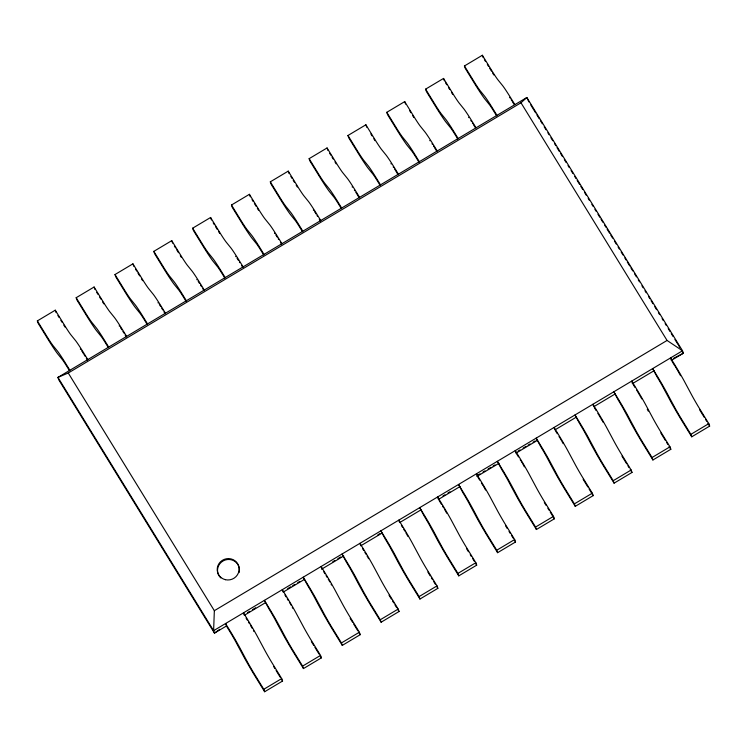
<?xml version="1.0" encoding="UTF-8"?>
<svg xmlns="http://www.w3.org/2000/svg" width="747" height="747" viewBox="0 0 747 747"><rect width="100%" height="100%" fill="white"/><g stroke="black" fill="none" stroke-linecap="round" stroke-linejoin="round"><path stroke-width="1.12" d="M219.73 629.319L214.464 633.129L58.789 379.859L57.939 377.403L68.257 373.005L214.342 610.691L213.614 630.673L214.464 633.129L226.49 625.949L225.557 623.54L230.076 630.907A23.465 1.214 59.2 0 1 239.171 646.594L247.061 661.319A19.739 1.018 59.2 0 0 253.326 672.253L263.784 689.285L264.643 691.741L282.562 681.04L281.703 678.584L271.245 661.562A19.739 1.018 59.2 0 1 264.98 650.628L257.089 635.902A23.465 1.214 59.2 0 0 247.995 620.206L243.475 612.848L244.334 615.304M68.257 373.005L520.976 102.778L526.84 97.512L682.515 350.782L683.365 353.238L671.348 360.409M69.555 370.811L67.202 366.973A13.007 0.672 59.2 0 0 62.178 359.391L58.089 354.358A30.197 1.559 59.2 0 1 48.816 340.613L38.209 323.348L37.35 320.893L55.269 310.192L65.708 327.158A19.739 1.018 59.2 0 0 70.797 334.721L75.643 340.707A23.465 1.214 59.2 0 1 83.29 352.248L87.801 359.578M108.38 347.635L106.027 343.797A13.007 0.672 59.2 0 0 101.004 336.215L96.914 331.182A30.197 1.559 59.2 0 1 87.642 317.438L77.034 300.173L76.175 297.717L94.094 287.016L104.533 303.982A19.739 1.018 59.2 0 0 109.632 311.546L114.468 317.531A23.465 1.214 59.2 0 1 122.116 329.072L126.626 336.402M147.206 324.459L144.853 320.622A13.007 0.672 59.2 0 0 139.829 313.04L135.739 308.007A30.197 1.559 59.2 0 1 126.467 294.262L115.86 276.997L115.001 274.541L132.919 263.84L143.359 280.807A19.739 1.018 59.2 0 0 148.457 288.37L153.294 294.355A23.465 1.214 59.2 0 1 160.95 305.897L165.451 313.226M186.04 301.284L183.678 297.446A13.007 0.672 59.2 0 0 178.654 289.864L174.565 284.831A30.197 1.559 59.2 0 1 165.302 271.086L154.685 253.821L153.826 251.365L171.745 240.665L182.184 257.631A19.739 1.018 59.2 0 0 187.282 265.194L192.128 271.18A23.465 1.214 59.2 0 1 199.776 282.721L204.276 290.051M224.866 278.108L222.503 274.27A13.007 0.672 59.2 0 0 217.48 266.688L213.39 261.655A30.197 1.559 59.2 0 1 204.127 247.911L193.51 230.646L192.651 228.19L210.579 217.489L221.009 234.455A19.739 1.018 59.2 0 0 226.108 242.009L230.954 248.004A23.465 1.214 59.2 0 1 238.601 259.545L243.111 266.875M263.691 254.932L261.329 251.095A13.007 0.672 59.2 0 0 256.305 243.503L252.215 238.48A30.197 1.559 59.2 0 1 242.952 224.735L232.336 207.47L231.477 205.014L249.405 194.313L259.835 211.28A19.739 1.018 59.2 0 0 264.933 218.834L269.779 224.828A23.465 1.214 59.2 0 1 277.426 236.369L281.936 243.699M302.516 231.757L300.154 227.919A13.007 0.672 59.2 0 0 295.13 220.328L291.041 215.304A30.197 1.559 59.2 0 1 281.778 201.559L271.161 184.294L270.311 181.838L288.23 171.138L298.669 188.104A19.739 1.018 59.2 0 0 303.758 195.658L308.604 201.653A23.465 1.214 59.2 0 1 316.252 213.194L320.762 220.524M341.342 208.581L338.979 204.743A13.007 0.672 59.2 0 0 333.956 197.152L329.866 192.128A30.197 1.559 59.2 0 1 320.603 178.384L309.986 161.119L309.137 158.663L327.055 147.962L337.495 164.928A19.739 1.018 59.2 0 0 342.584 172.482L347.43 178.477A23.465 1.214 59.2 0 1 355.077 190.018L359.587 197.348M380.167 185.405L377.805 181.568A13.007 0.672 59.2 0 0 372.781 173.976L368.701 168.953A30.197 1.559 59.2 0 1 359.428 155.208L348.812 137.943L347.962 135.487L365.881 124.786L376.32 141.753A19.739 1.018 59.2 0 0 381.409 149.307L386.255 155.301A23.465 1.214 59.2 0 1 393.902 166.842L398.412 174.172M418.992 162.23L416.639 158.392A13.007 0.672 59.2 0 0 411.606 150.801L407.526 145.777A30.197 1.559 59.2 0 1 398.254 132.032L387.637 114.767L386.787 112.311L404.706 101.611L415.145 118.577A19.739 1.018 59.2 0 0 420.234 126.131L425.08 132.126A23.465 1.214 59.2 0 1 432.728 143.667L437.238 150.997M457.818 139.054L455.465 135.216A13.007 0.672 59.2 0 0 450.441 127.625L446.351 122.601A30.197 1.559 59.2 0 1 437.079 108.857L426.462 91.592L425.613 89.136L443.531 78.435L453.971 95.401A19.739 1.018 59.2 0 0 459.06 102.955L463.906 108.95A23.465 1.214 59.2 0 1 471.553 120.491L476.063 127.821M496.643 115.878L494.29 112.041A13.007 0.672 59.2 0 0 489.266 104.449L485.177 99.426A30.197 1.559 59.2 0 1 475.904 85.681L465.297 68.416L464.438 65.96L482.357 55.259L492.796 72.226A19.739 1.018 59.2 0 0 497.894 79.78L502.731 85.774A23.465 1.214 59.2 0 1 510.378 97.315L514.888 104.645M214.342 610.691L667.062 340.455L682.515 350.782L213.614 630.673L57.939 377.403L526.84 97.512L528.913 101.956M247.659 612.54L249.657 611.345M252.663 609.552L255.67 607.759M287.716 588.627L290.723 586.834M292.731 585.639L294.729 584.443M297.736 582.651L299.743 581.455M332.788 561.725L334.796 560.53M337.803 558.737L340.8 556.935M377.861 534.815L379.868 533.619M442.971 495.961L444.969 494.766M447.976 492.964L449.974 491.769M478.024 475.036L480.022 473.841M483.029 472.039L485.036 470.843M488.034 469.051L491.04 467.258M493.048 466.063L495.046 464.867M518.082 451.113L520.089 449.918M523.096 448.125L526.103 446.332M528.101 445.137L530.109 443.942M533.106 442.149L535.113 440.954M244.521 615.183L265.568 602.624M283.599 591.867L304.636 579.298M321.668 569.139L343.713 555.983M381.792 533.255L360.745 545.814L359.961 543.321L364.48 550.679A23.465 1.214 59.2 0 1 373.565 566.375L381.456 581.101A19.739 1.018 59.2 0 0 387.721 592.026L398.188 609.057L399.038 611.513L381.119 622.214L370.503 604.939A30.197 1.559 59.2 0 1 359.102 585.05L352.407 572.538A13.007 0.672 59.2 0 0 346.431 562.23L342.033 554.013L346.552 561.38A23.465 1.214 59.2 0 1 355.647 577.067L363.537 591.792A19.739 1.018 59.2 0 0 369.802 602.726L380.27 619.758L381.119 622.214M399.822 522.489L420.86 509.93M438.9 499.164L459.937 486.605M476.969 476.437L499.015 463.28M516.046 453.112L537.084 440.553M555.124 429.786L576.161 417.228M594.192 406.461L615.239 393.902M632.27 383.734L654.316 370.577M263.784 689.285L281.703 678.584M320.538 655.408L321.387 657.864L303.469 668.565L302.61 666.109L320.538 655.408L310.07 638.386A19.739 1.018 59.2 0 1 303.805 627.452L295.915 612.727A23.465 1.214 59.2 0 0 286.82 597.03L282.301 589.672L283.16 592.128M359.363 632.233L360.213 634.689L342.294 645.389L341.435 642.934L359.363 632.233L348.896 615.201A19.739 1.018 59.2 0 1 342.63 604.276L334.74 589.551A23.465 1.214 59.2 0 0 325.645 573.855L321.126 566.497L321.985 568.953M380.27 619.758L398.188 609.057M437.014 585.881L437.863 588.337L419.945 599.038L419.095 596.582L437.014 585.881L426.556 568.85A19.739 1.018 59.2 0 1 420.281 557.925L412.391 543.2A23.465 1.214 59.2 0 0 403.305 527.503L398.786 520.145L399.636 522.601M475.839 562.706L476.689 565.162L458.77 575.862L457.92 573.407L475.839 562.706L465.381 545.674A19.739 1.018 59.2 0 1 459.106 534.749L451.225 520.015A23.465 1.214 59.2 0 0 442.131 504.328L437.611 496.97L438.461 499.426M514.664 539.53L515.523 541.986L497.595 552.687L496.746 550.231L514.664 539.53L504.206 522.498A19.739 1.018 59.2 0 1 497.932 511.574L490.051 496.839A23.465 1.214 59.2 0 0 480.956 481.152L476.437 473.794L477.286 476.25M553.49 516.354L554.349 518.81L536.421 529.511L535.571 527.055L553.49 516.354L543.032 499.323A19.739 1.018 59.2 0 1 536.757 488.398L528.876 473.663A23.465 1.214 59.2 0 0 519.781 457.976L515.262 450.618L516.112 453.074M592.315 493.179L593.174 495.634L575.255 506.335L574.396 503.88L592.315 493.179L581.857 476.147A19.739 1.018 59.2 0 1 575.592 465.222L567.701 450.488A23.465 1.214 59.2 0 0 558.607 434.801L554.087 427.443L554.946 429.898M631.14 470.003L631.999 472.459L614.081 483.16L613.222 480.704L631.14 470.003L620.682 452.971A19.739 1.018 59.2 0 1 614.417 442.047L606.527 427.312A23.465 1.214 59.2 0 0 597.432 411.625L592.913 404.267L593.772 406.723M669.966 446.827L670.825 449.283L652.906 459.984L652.047 457.528L669.966 446.827L659.508 429.796A19.739 1.018 59.2 0 1 653.242 418.871L645.352 404.136A23.465 1.214 59.2 0 0 636.257 388.449L631.738 381.091L632.597 383.547M708.791 423.652L709.65 426.107L691.731 436.808L690.872 434.352L708.791 423.652L698.333 406.62A19.739 1.018 59.2 0 1 692.067 395.695L684.177 380.961A23.465 1.214 59.2 0 0 675.083 365.274L670.563 357.916L671.422 360.371M673.336 358.448L683.365 353.238L680.975 349.335M530.743 104.935L535.636 112.881M536.85 114.87L539.297 118.848M540.52 120.837L542.35 123.815M544.189 126.803L546.02 129.782M547.85 132.761L549.073 134.749M550.903 137.728L552.733 140.716M554.573 143.695L555.796 145.684M557.01 147.673L559.456 151.641M560.68 153.63L562.51 156.618M564.34 159.597L566.179 162.575M568.009 165.554L569.233 167.543M571.063 170.531L572.893 173.509M574.732 176.488L575.946 178.477M577.17 180.466L579.616 184.444M580.839 186.433L582.669 189.411M584.499 192.39L586.339 195.369M588.169 198.357L589.392 200.345M591.829 204.314L593.053 206.303M594.883 209.291L596.106 211.27M597.945 214.258L599.776 217.237M600.999 219.226L602.829 222.204M604.659 225.183L605.882 227.172M607.106 229.161L609.552 233.139M610.766 235.128L612.605 238.106M614.436 241.085L616.266 244.073M618.096 247.052L619.319 249.04M621.159 252.019L622.989 254.998M624.819 257.986L626.042 259.975M627.265 261.954L629.702 265.932M630.926 267.921L632.756 270.9M634.595 273.888L636.425 276.866M638.255 279.845L639.479 281.834M641.925 285.812L643.148 287.8M644.978 290.779L646.202 292.768M648.639 296.746L649.862 298.735M651.085 300.714L652.915 303.702M654.755 306.681L656.585 309.66M658.415 312.648L659.638 314.627M662.085 318.605L663.308 320.594M665.138 323.572L666.361 325.561M668.192 328.549L670.022 331.528M671.245 333.517L673.075 336.495M674.914 339.474L677.968 344.442M678.575 345.441L679.77 347.392M520.976 102.778L667.062 340.455M512.209 101.34L513.973 104.216M672.011 361.324L674.961 366.123M484.392 59.629L485.569 61.553M487.343 64.429L488.519 66.352M489.696 68.266L491.47 71.142M492.647 73.066L493.823 74.98M699.622 409.795L704.346 417.47M705.523 419.394L706.699 421.308M707.885 423.232L709.65 426.107M496.97 115.337L492.46 108.016A23.465 1.214 59.2 0 0 484.812 96.466L479.966 90.48A19.739 1.018 59.2 0 1 474.877 82.926L464.438 65.96M690.872 434.352L680.414 417.321A19.739 1.018 59.2 0 1 674.149 406.387L666.259 391.661A23.465 1.214 59.2 0 0 657.164 375.965L652.645 368.607L657.043 376.824A13.007 0.672 59.2 0 1 663.009 387.123L669.704 399.645A30.197 1.559 59.2 0 0 681.115 419.534L691.731 436.808M473.383 124.516L475.148 127.392M633.185 384.5L634.95 387.385M445.567 82.805L446.743 84.728M448.517 87.604L449.694 89.528M451.459 92.404L452.645 94.318M660.796 432.98L665.521 440.646M666.697 442.569L667.874 444.484M669.051 446.407L670.825 449.283M458.144 138.512L453.634 131.192A23.465 1.214 59.2 0 0 445.987 119.641L441.141 113.656A19.739 1.018 59.2 0 1 436.052 106.102L425.613 89.136M652.047 457.528L641.589 440.497A19.739 1.018 59.2 0 1 635.323 429.562L627.433 414.837A23.465 1.214 59.2 0 0 618.339 399.141L613.819 391.783L618.217 400A13.007 0.672 59.2 0 1 624.184 410.299L630.879 422.821A30.197 1.559 59.2 0 0 642.289 442.71L652.906 459.984M434.558 147.691L436.323 150.567M594.36 407.675L596.125 410.561M409.692 110.78L410.869 112.704M412.633 115.58L413.819 117.494M621.971 456.156L626.686 463.822M627.872 465.745L629.049 467.659M630.225 469.583L631.999 472.459M419.319 161.688L414.809 154.368A23.465 1.214 59.2 0 0 407.162 142.817L402.316 136.832A19.739 1.018 59.2 0 1 397.227 129.278L386.787 112.311M613.222 480.704L602.764 463.672A19.739 1.018 59.2 0 1 596.498 452.738L588.608 438.013A23.465 1.214 59.2 0 0 579.513 422.326L574.994 414.958L579.383 423.175A13.007 0.672 59.2 0 1 585.359 433.475L592.054 445.996A30.197 1.559 59.2 0 0 603.464 465.885L614.081 483.16M395.733 170.867L398.086 174.705M555.535 430.851L557.299 433.736M370.857 133.956L372.043 135.879M373.808 138.755L374.994 140.669M583.146 479.331L587.861 486.997M589.047 488.921L593.174 495.634M380.494 184.864L375.984 177.543A23.465 1.214 59.2 0 0 368.336 165.993L363.49 160.007A19.739 1.018 59.2 0 1 358.401 152.453L347.962 135.487M574.396 503.88L563.938 486.848A19.739 1.018 59.2 0 1 557.664 475.914L549.783 461.188A23.465 1.214 59.2 0 0 540.688 445.501L536.169 438.134L540.557 446.351A13.007 0.672 59.2 0 1 546.533 456.65L553.228 469.172A30.197 1.559 59.2 0 0 564.639 489.061L575.255 506.335M356.898 194.043L359.26 197.88M516.709 454.027L518.474 456.912M329.679 153.294L330.856 155.217M332.032 157.131L333.218 159.055M334.983 161.931L336.159 163.845M544.32 502.507L546.085 505.383M547.859 508.259L549.036 510.173M550.222 512.097L554.349 518.81M341.668 208.04L337.158 200.719A23.465 1.214 59.2 0 0 329.511 189.168L324.665 183.183A19.739 1.018 59.2 0 1 319.576 175.629L309.137 158.663M535.571 527.055L525.113 510.024A19.739 1.018 59.2 0 1 518.838 499.089L510.957 484.364A23.465 1.214 59.2 0 0 501.863 468.677L497.343 461.31L501.732 469.527A13.007 0.672 59.2 0 1 507.708 479.826L514.403 492.348A30.197 1.559 59.2 0 0 525.813 512.237L536.421 529.511M319.258 219.142L320.435 221.056M477.875 477.202L479.649 480.088M290.854 176.469L292.03 178.393M293.207 180.307L294.393 182.231M296.157 185.107L297.334 187.021M505.495 525.683L507.26 528.559M509.034 531.434L510.21 533.358M511.387 535.272L513.161 538.148M514.338 540.072L515.523 541.986M302.843 231.215L298.333 223.895A23.465 1.214 59.2 0 0 290.686 212.344L285.84 206.359A19.739 1.018 59.2 0 1 280.741 198.805L270.311 181.838M496.746 550.231L486.288 533.199A19.739 1.018 59.2 0 1 480.013 522.265L472.123 507.54A23.465 1.214 59.2 0 0 463.037 491.853L458.518 484.486L462.907 492.703A13.007 0.672 59.2 0 1 468.883 503.011L475.578 515.523A30.197 1.559 59.2 0 0 486.988 535.412L497.595 552.687M280.433 242.317L281.61 244.232M439.049 500.378L441.412 504.216M252.028 199.645L253.205 201.569M254.382 203.483L256.156 206.368M257.332 208.282L258.509 210.196M466.67 548.858L468.434 551.734M470.208 554.61L471.385 556.534M472.562 558.448L474.336 561.324M475.512 563.247L476.689 565.162M264.018 254.391L259.508 247.07A23.465 1.214 59.2 0 0 251.86 235.52L247.014 229.534A19.739 1.018 59.2 0 1 241.916 221.98L231.477 205.014M457.92 573.407L447.462 556.375A19.739 1.018 59.2 0 1 441.188 545.441L433.297 530.715A23.465 1.214 59.2 0 0 424.212 515.028L419.693 507.661L424.081 515.878A13.007 0.672 59.2 0 1 430.057 526.187L436.752 538.699A30.197 1.559 59.2 0 0 448.163 558.588L458.77 575.862M241.598 265.493L242.784 267.407M401.41 525.477L402.586 527.391M213.194 222.821L214.38 224.744M215.556 226.658L217.33 229.544M218.507 231.458L219.683 233.372M427.844 572.034L430.197 575.872M431.383 577.786L432.56 579.709M433.736 581.624L435.51 584.499M436.687 586.423L437.863 588.337M225.183 277.567L220.682 270.246A23.465 1.214 59.2 0 0 213.035 258.695L208.189 252.71A19.739 1.018 59.2 0 1 203.091 245.156L192.651 228.19M419.095 596.582L408.628 579.551A19.739 1.018 59.2 0 1 402.362 568.616L394.472 553.891A23.465 1.214 59.2 0 0 385.387 538.204L380.867 530.837L385.256 539.054A13.007 0.672 59.2 0 1 391.232 549.362L397.927 561.875A30.197 1.559 59.2 0 0 409.328 581.764L419.945 599.038M202.773 288.669L203.959 290.583M362.584 548.653L363.761 550.567M174.368 245.996L175.554 247.92M176.731 249.834L178.496 252.719M180.27 255.595L181.446 257.51M389.019 595.21L391.372 599.047M392.558 600.962L393.734 602.885M394.911 604.799L396.685 607.675M397.862 609.599L399.038 611.513M186.358 300.742L181.857 293.422A23.465 1.214 59.2 0 0 174.2 281.871L169.364 275.886A19.739 1.018 59.2 0 1 164.265 268.332L153.826 251.365M163.948 311.844L165.134 313.759M323.75 571.828L324.936 573.743M135.543 269.172L136.729 271.096M137.906 273.01L139.67 275.895M141.444 278.771L142.621 280.685M350.194 618.385L352.547 622.223M353.723 624.137L357.86 630.851M359.036 632.774L360.213 634.689M147.532 323.918L143.022 316.597A23.465 1.214 59.2 0 0 135.375 305.047L130.538 299.061A19.739 1.018 59.2 0 1 125.44 291.507L115.001 274.541M341.435 642.934L330.977 625.902A19.739 1.018 59.2 0 1 324.712 614.968L316.821 600.243A23.465 1.214 59.2 0 0 307.727 584.556L303.207 577.188L307.605 585.405A13.007 0.672 59.2 0 1 313.572 595.714L320.276 608.226A30.197 1.559 59.2 0 0 331.677 628.115L342.294 645.389M125.123 335.02L126.299 336.934M284.924 595.004L286.11 596.918M96.718 292.348L97.894 294.271M99.668 297.147L100.845 299.071M102.619 301.947L103.796 303.861M311.359 641.561L313.721 645.399M314.898 647.313L319.025 654.027M320.211 655.95L321.387 657.864M108.707 347.094L104.197 339.773A23.465 1.214 59.2 0 0 96.55 328.222L91.704 322.237A19.739 1.018 59.2 0 1 86.615 314.683L76.175 297.717M302.61 666.109L292.152 649.078A19.739 1.018 59.2 0 1 285.886 638.143L277.996 623.418A23.465 1.214 59.2 0 0 268.901 607.731L264.382 600.364L268.78 608.581A13.007 0.672 59.2 0 1 274.747 618.889L281.442 631.402A30.197 1.559 59.2 0 0 292.852 651.291L303.469 668.565M86.297 358.196L87.474 360.11M246.099 618.18L247.285 620.094M57.892 315.523L59.069 317.447M60.843 320.323L62.02 322.246M63.794 325.122L64.97 327.037M273.719 666.651L274.896 668.574M276.073 670.489L280.2 677.202M281.386 679.126L282.562 681.04M69.882 370.269L65.372 362.949A23.465 1.214 59.2 0 0 57.724 351.398L52.878 345.413A19.739 1.018 59.2 0 1 47.789 337.859L37.35 320.893M226.416 625.995L229.955 631.757A13.007 0.672 59.2 0 1 235.921 642.065L242.616 654.577A30.197 1.559 59.2 0 0 254.027 674.466L264.643 691.741M647.257 409.235L648.284 411.158M482.357 55.259L483.216 57.715M443.531 78.435L444.39 80.891M404.706 101.611L405.565 104.066M365.881 124.786L366.73 127.242M327.055 147.962L327.905 150.418M288.23 171.138L289.08 173.593M249.405 194.313L250.254 196.769M210.579 217.489L211.429 219.945M171.745 240.665L172.604 243.12M132.919 263.84L133.778 266.296M94.094 287.016L94.953 289.472M55.269 310.192L56.128 312.648M220.804 577.945A11.009 10.663 -19.2 0 1 225.519 559.905A11.009 10.663 -19.2 0 1 239.096 572.594M248.415 621.943A13.007 0.672 59.2 0 1 249.507 623.764M250.59 625.594A13.007 0.672 59.2 0 1 252.122 628.246M253.457 630.645A13.007 0.672 59.2 0 1 253.84 631.364M636.677 390.186A13.007 0.672 59.2 0 1 637.228 391.092M637.77 392.007A13.007 0.672 59.2 0 1 638.312 392.922M638.853 393.837A13.007 0.672 59.2 0 1 639.376 394.733M639.89 395.621A13.007 0.672 59.2 0 1 640.851 397.32M641.299 398.123A13.007 0.672 59.2 0 1 641.72 398.889M675.503 367.01A13.007 0.672 59.2 0 1 676.054 367.916M676.595 368.831A13.007 0.672 59.2 0 1 677.146 369.746M677.678 370.661A13.007 0.672 59.2 0 1 678.201 371.558M678.715 372.445A13.007 0.672 59.2 0 1 679.677 374.144M680.125 374.947A13.007 0.672 59.2 0 1 680.545 375.713M287.24 598.767A13.007 0.672 59.2 0 1 288.333 600.588M289.416 602.418A13.007 0.672 59.2 0 1 289.939 603.315M290.452 604.202A13.007 0.672 59.2 0 1 290.947 605.07M292.282 607.47A13.007 0.672 59.2 0 1 292.665 608.189M196.816 279.481A13.007 0.672 59.2 0 1 197.105 279.864M198.179 281.404A13.007 0.672 59.2 0 1 198.609 282.039M199.057 282.721A13.007 0.672 59.2 0 1 199.524 283.449M200.532 285.037A13.007 0.672 59.2 0 1 201.597 286.745M442.541 506.064A13.007 0.672 59.2 0 1 443.643 507.885M444.717 509.715A13.007 0.672 59.2 0 1 445.249 510.612M445.754 511.499A13.007 0.672 59.2 0 1 446.725 513.198M119.165 325.832A13.007 0.672 59.2 0 1 119.455 326.215M120.528 327.756A13.007 0.672 59.2 0 1 120.949 328.391M121.397 329.072A13.007 0.672 59.2 0 1 121.873 329.8M122.881 331.388A13.007 0.672 59.2 0 1 123.946 333.097M390.952 163.602A13.007 0.672 59.2 0 1 391.241 163.985M393.183 166.842A13.007 0.672 59.2 0 1 393.66 167.571M394.668 169.158A13.007 0.672 59.2 0 1 395.191 169.999M157.99 302.656A13.007 0.672 59.2 0 1 158.28 303.039M159.354 304.58A13.007 0.672 59.2 0 1 159.774 305.215M160.231 305.897A13.007 0.672 59.2 0 1 160.698 306.625M161.707 308.212A13.007 0.672 59.2 0 1 162.771 309.921M559.027 436.537A13.007 0.672 59.2 0 1 559.568 437.443M560.119 438.358A13.007 0.672 59.2 0 1 560.661 439.273M561.202 440.188A13.007 0.672 59.2 0 1 561.725 441.085M562.239 441.972A13.007 0.672 59.2 0 1 563.201 443.671M235.65 256.305A13.007 0.672 59.2 0 1 235.931 256.688M237.004 258.229A13.007 0.672 59.2 0 1 237.434 258.864M237.882 259.545A13.007 0.672 59.2 0 1 238.349 260.273M239.357 261.861A13.007 0.672 59.2 0 1 239.89 262.701M403.716 529.24A13.007 0.672 59.2 0 1 404.818 531.061M405.892 532.891A13.007 0.672 59.2 0 1 406.424 533.788M406.928 534.675A13.007 0.672 59.2 0 1 407.89 536.374M468.602 117.251A13.007 0.672 59.2 0 1 468.892 117.634M470.834 120.491A13.007 0.672 59.2 0 1 471.31 121.219M472.319 122.807A13.007 0.672 59.2 0 1 472.842 123.647M481.376 482.889A13.007 0.672 59.2 0 1 483.01 485.625M483.552 486.54A13.007 0.672 59.2 0 1 484.075 487.436M484.579 488.323A13.007 0.672 59.2 0 1 485.55 490.023M326.065 575.592A13.007 0.672 59.2 0 1 327.158 577.412M328.241 579.242A13.007 0.672 59.2 0 1 328.764 580.139M329.278 581.026A13.007 0.672 59.2 0 1 329.772 581.894M331.108 584.294A13.007 0.672 59.2 0 1 331.5 585.013M509.659 97.315A13.007 0.672 59.2 0 1 510.136 98.044M511.144 99.631A13.007 0.672 59.2 0 1 511.667 100.471M429.777 140.427A13.007 0.672 59.2 0 1 430.067 140.81M432.009 143.667A13.007 0.672 59.2 0 1 432.485 144.395M433.493 145.982A13.007 0.672 59.2 0 1 434.016 146.823M313.301 209.954A13.007 0.672 59.2 0 1 313.591 210.337M314.664 211.877A13.007 0.672 59.2 0 1 315.085 212.503M315.533 213.194A13.007 0.672 59.2 0 1 316.009 213.922M317.008 215.51A13.007 0.672 59.2 0 1 317.54 216.35M597.852 413.362A13.007 0.672 59.2 0 1 598.403 414.268M598.945 415.183A13.007 0.672 59.2 0 1 599.486 416.098M600.028 417.013A13.007 0.672 59.2 0 1 600.551 417.909M601.064 418.796A13.007 0.672 59.2 0 1 602.026 420.496M602.474 421.299A13.007 0.672 59.2 0 1 602.894 422.064M364.891 552.416A13.007 0.672 59.2 0 1 365.993 554.237M367.066 556.067A13.007 0.672 59.2 0 1 367.589 556.963M368.103 557.85A13.007 0.672 59.2 0 1 368.598 558.719M274.476 233.129A13.007 0.672 59.2 0 1 274.756 233.512M275.839 235.053A13.007 0.672 59.2 0 1 276.259 235.678M276.707 236.369A13.007 0.672 59.2 0 1 277.184 237.098M278.183 238.685A13.007 0.672 59.2 0 1 278.715 239.526M80.34 349.008A13.007 0.672 59.2 0 1 80.629 349.391M81.703 350.931A13.007 0.672 59.2 0 1 82.123 351.566M82.572 352.248A13.007 0.672 59.2 0 1 83.543 353.751M84.056 354.564A13.007 0.672 59.2 0 1 85.121 356.272M352.126 186.778A13.007 0.672 59.2 0 1 352.416 187.161M354.358 190.018A13.007 0.672 59.2 0 1 354.834 190.746M355.843 192.334A13.007 0.672 59.2 0 1 356.366 193.174M520.201 459.713A13.007 0.672 59.2 0 1 520.743 460.619M521.294 461.534A13.007 0.672 59.2 0 1 521.836 462.449M522.377 463.364A13.007 0.672 59.2 0 1 522.9 464.26M523.414 465.148A13.007 0.672 59.2 0 1 524.375 466.847M225.454 579.7A11.009 10.663 -19.2 0 0 238.732 566.198A11.009 10.663 -19.2 0 0 220.328 561.959A11.009 10.663 -19.2 0 0 225.454 579.7"/></g></svg>
